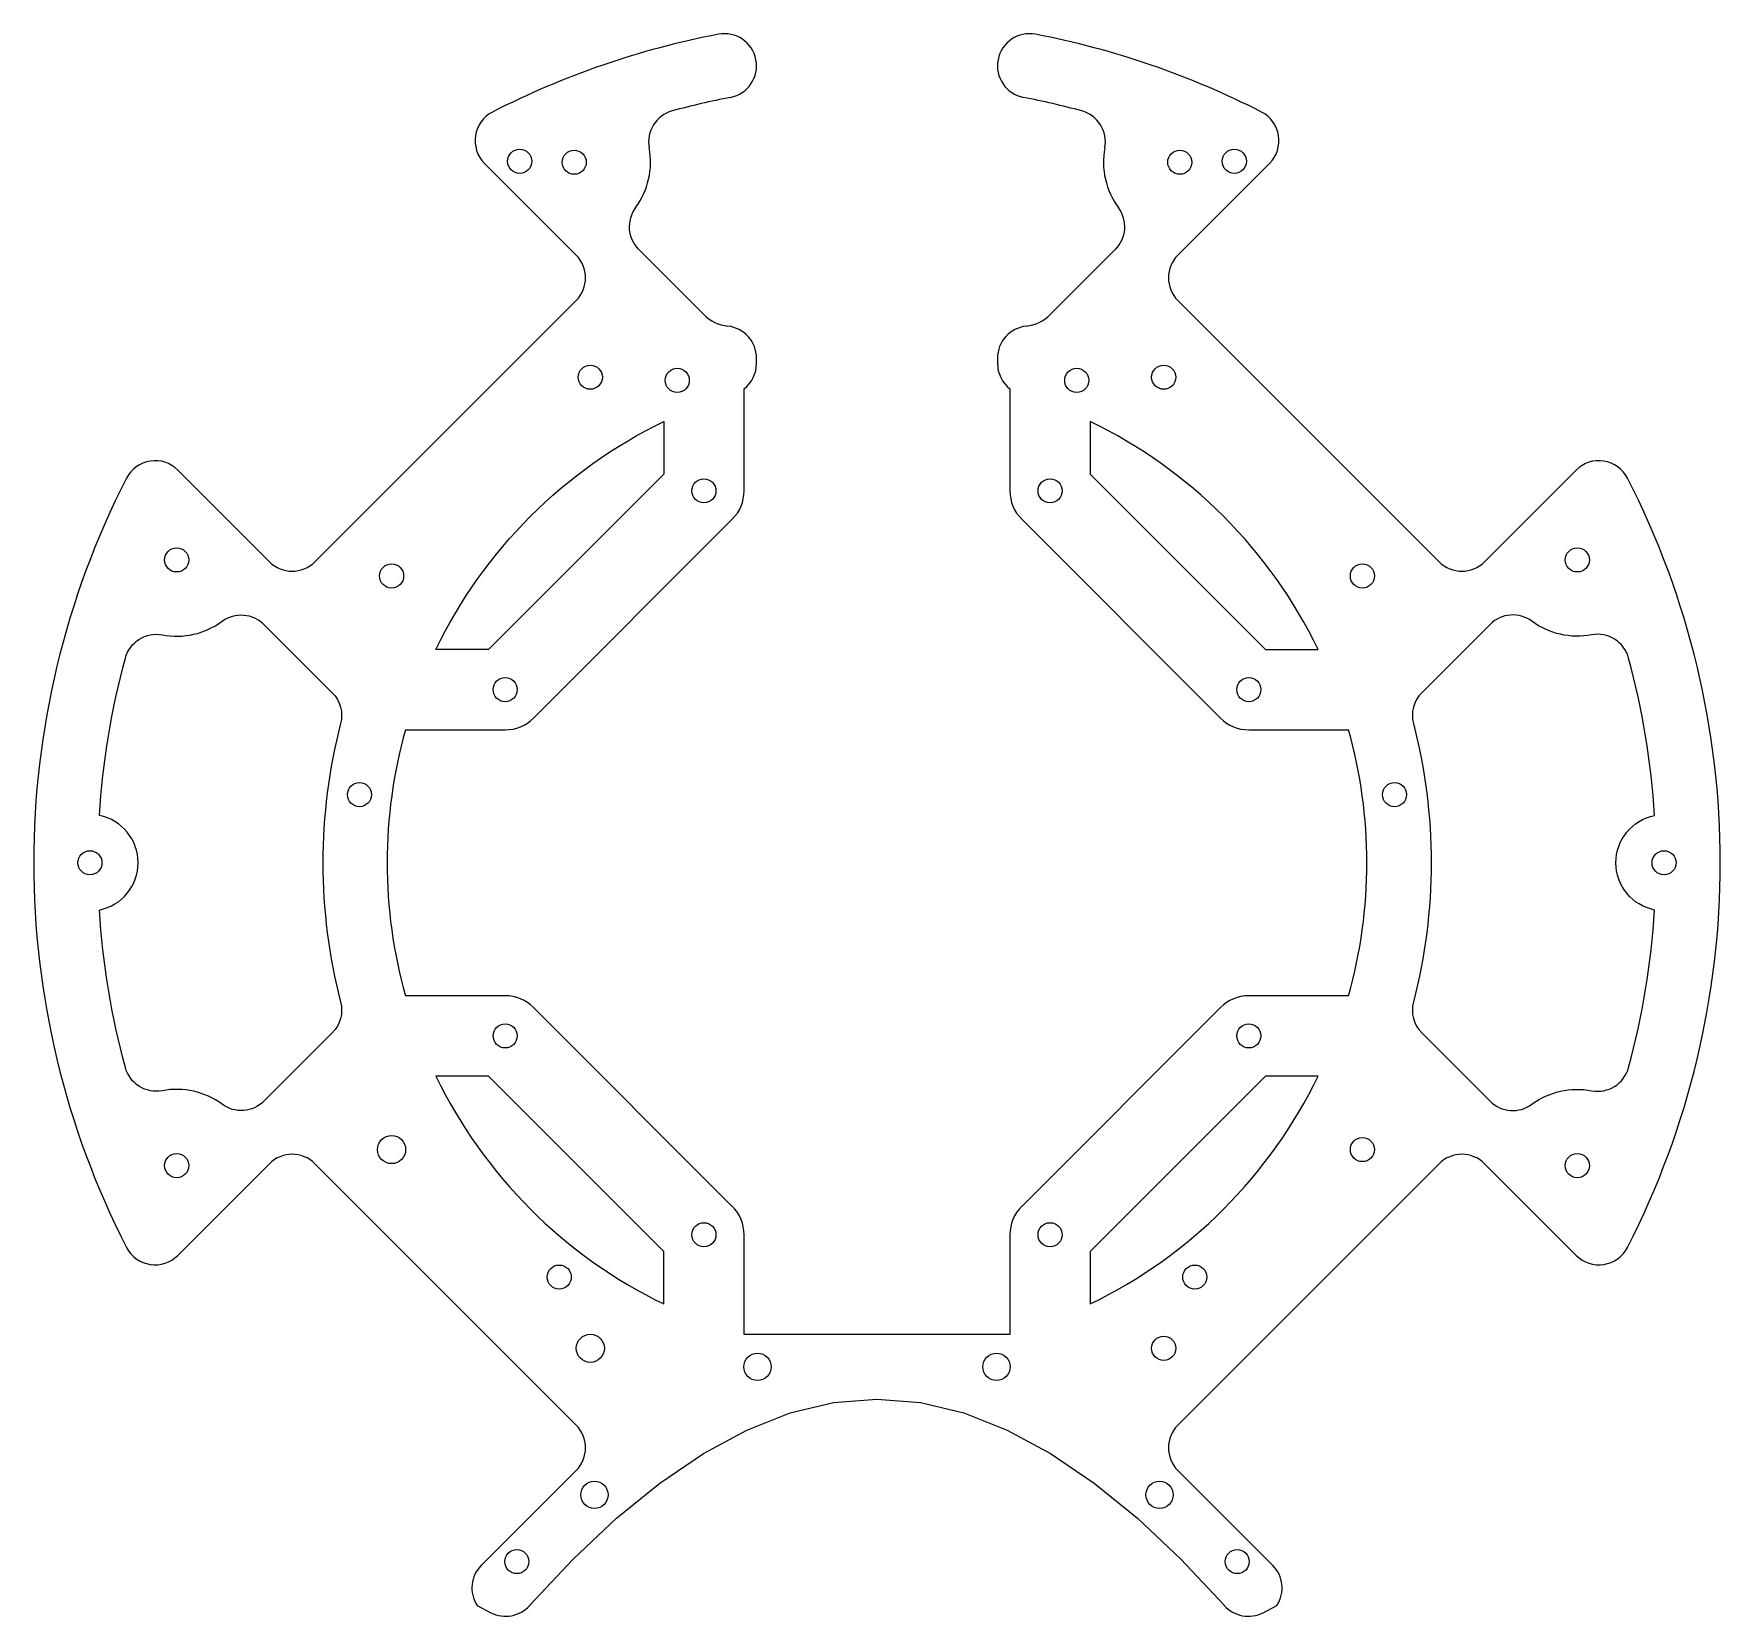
# Model space of a CAD drawing. Header units: millimetres. Extents: x -105 to 105, y -94 to 103.
import ezdxf

# ---------------------------------------------------------------- set-up
doc = ezdxf.new("R2010")
doc.units = ezdxf.units.MM
doc.layers.get('0').update_dxf_attribs({"linetype": 'CONTINUOUS'})

msp = doc.modelspace()

# ---------------------------------------------------------------- linework, layer by layer
for p, q in [((-48.88, 87.06), (-37.46, 75.65)), ((37.46, 75.65), (48.88, 87.06)), ((-21.57, 68.23), (-29.67, 76.34)), ((29.67, 76.34), (21.57, 68.23)), ((-37.46, 69.99), (-69.99, 37.46)), ((69.99, 37.46), (37.46, 69.99)), ((-15, 62.16), (-15, 62.82)), ((15, 62.82), (15, 62.16)), ((-16.55, 46.3), (-16.55, 59)), ((16.55, 59), (16.55, 46.3)), ((-75.65, 37.46), (-87.06, 48.88)), ((87.06, 48.88), (75.65, 37.46)), ((-42.77, 18.02), (-18.02, 42.77)), ((18.02, 42.77), (42.77, 18.02)), ((-58.71, 16.55), (-46.3, 16.55)), ((46.3, 16.55), (58.71, 16.55)), ((-46.3, -16.55), (-58.71, -16.55)), ((58.71, -16.55), (46.3, -16.55)), ((-18.02, -42.77), (-42.77, -18.02)), ((42.77, -18.02), (18.02, -42.77)), ((-87.06, -48.88), (-75.65, -37.46)), ((-69.99, -37.46), (-37.46, -69.99)), ((37.46, -69.99), (69.99, -37.46)), ((75.65, -37.46), (87.06, -48.88)), ((-16.55, -58.71), (-16.55, -46.3)), ((16.55, -46.3), (16.55, -58.71)), ((16.55, -58.71), (-16.55, -58.71)), ((-37.46, -75.65), (-49.26, -87.45)), ((49.26, -87.45), (37.46, -75.65)), ((-49.8, -92.44), (-48.07, -93.35)), ((48.07, -93.35), (49.8, -92.44))]:
    msp.add_line(p, q)
for points in [[(-54.92, 26.55, -0.169102), (-26.55, 54.92), (-26.55, 48.37), (-48.37, 26.55)], [(48.37, 26.55), (54.92, 26.55, 0.169102), (26.55, 54.92), (26.55, 48.37)], [(-96.82, 5.88, -0.051355), (-93.59, 25.49, -0.391768), (-88.98, 28.37, 0.209328), (-81.55, 30.06, -0.371303), (-76.34, 29.67), (-67.83, 21.16, -0.265826), (-66.79, 17.33, 0.127622), (-66.79, -17.33, -0.265826), (-67.83, -21.16), (-76.34, -29.67, -0.371303), (-81.55, -30.06, 0.209328), (-88.98, -28.37, -0.391768), (-93.59, -25.49, -0.051355), (-96.82, -5.88, 0.819538)], [(96.82, -5.88, -0.819538), (96.82, 5.88, 0.051355), (93.59, 25.49, 0.391768), (88.98, 28.37, -0.209328), (81.55, 30.06, 0.371303), (76.34, 29.67), (67.83, 21.16, 0.265826), (66.79, 17.33, -0.127622), (66.79, -17.33, 0.265826), (67.83, -21.16), (76.34, -29.67, 0.371303), (81.55, -30.06, -0.209328), (88.98, -28.37, 0.391768), (93.59, -25.49, 0.051355)], [(-48.37, -26.55), (-54.92, -26.55, 0.169102), (-26.55, -54.92), (-26.55, -48.37)], [(26.55, -48.37), (26.55, -54.92, 0.169102), (54.92, -26.55), (48.37, -26.55)]]:
    msp.add_lwpolyline(points, format="xyb", close=True)
msp.add_lwpolyline([(-43.25, -92.45), (-37.84, -86.69), (-32.44, -81.6), (-27.03, -77.21), (-21.62, -73.53), (-16.22, -70.61), (-10.81, -68.48), (-5.41, -67.18), (0, -66.75), (5.41, -67.18), (10.81, -68.48), (16.22, -70.61), (21.62, -73.53), (27.03, -77.21), (32.44, -81.6), (37.84, -86.69), (43.25, -92.45)])
for centre, radius in [((-44.49, 87.32), 1.5), ((-37.7, 87.2), 1.5), ((37.7, 87.2), 1.5), ((44.49, 87.32), 1.5), ((-35.7, 60.44), 1.5), ((-24.87, 60.05), 1.5), ((24.87, 60.05), 1.5), ((35.7, 60.44), 1.5), ((-21.55, 46.3), 1.5), ((21.55, 46.3), 1.5), ((-87.2, 37.7), 1.5), ((87.2, 37.7), 1.5), ((-60.44, 35.7), 1.5), ((60.44, 35.7), 1.5), ((-46.3, 21.55), 1.5), ((46.3, 21.55), 1.5), ((-64.44, 8.48), 1.5), ((64.44, 8.48), 1.5), ((-98, 0), 1.5), ((98, 0), 1.5), ((-46.3, -21.55), 1.5), ((46.3, -21.55), 1.5), ((-60.44, -35.7), 1.75), ((60.44, -35.7), 1.5), ((-87.2, -37.7), 1.5), ((87.2, -37.7), 1.5), ((-21.55, -46.3), 1.5), ((21.55, -46.3), 1.5), ((-39.57, -51.57), 1.5), ((39.57, -51.57), 1.5), ((-35.7, -60.44), 1.75), ((35.7, -60.44), 1.5), ((-14.87, -62.75), 1.7), ((14.87, -62.75), 1.7), ((-35.19, -78.68), 1.7), ((35.19, -78.68), 1.7), ((-44.85, -86.99), 1.5), ((44.85, -86.99), 1.5)]:
    msp.add_circle(centre, radius)
for centre, radius, start, end in [((0, 0), 105, 100.843, 117.1256), ((-19, 99.2), 4, -79.157, 100.843), ((19, 99.2), 4, 79.157, 259.157), ((0, 0), 105, 62.8744, 79.157), ((0, 0), 97, 100.843, 105.2366), ((0, 0), 97, 74.7634, 79.157), ((-46.05, 89.89), 4, 117.1256, 225), ((-24.44, 89.73), 4, 105.2366, 190.8112), ((24.44, 89.73), 4, -10.8112, 74.7634), ((46.05, 89.89), 4, -45, 62.8744), ((-37.7, 87.2), 9.5, -36.4804, 10.8112), ((37.7, 87.2), 9.5, 169.1888, 216.4804), ((-26.85, 79.17), 4, 143.5196, 225), ((26.85, 79.17), 4, -45, 36.4804), ((-40.29, 72.82), 4, -45, 45), ((40.29, 72.82), 4, 135, 225), ((-18.03, 71.77), 5, 225, 263.8117), ((18.03, 71.77), 5, 276.1883, 315), ((-19, 62.82), 4, 0, 83.8117), ((19, 62.82), 4, 96.1883, 180), ((-19, 62.16), 4, 307.7181, 360), ((19, 62.16), 4, 180, 232.2819), ((-89.89, 46.05), 4, 45, 152.8744), ((89.89, 46.05), 4, 27.1256, 135), ((0, 0), 105, 152.8744, 207.1256), ((-21.55, 46.3), 5, -45, 0), ((21.55, 46.3), 5, 180, 225), ((0, 0), 105, -27.1256, 27.1256), ((-72.82, 40.29), 4, 225, 315), ((72.82, 40.29), 4, 225, 315), ((-46.3, 21.55), 5, 270, 315), ((46.3, 21.55), 5, 225, 270), ((0, 0), 61, 164.2549, 195.7451), ((0, 0), 61, -15.7451, 15.7451), ((-46.3, -21.55), 5, 45, 90), ((46.3, -21.55), 5, 90, 135), ((-72.82, -40.29), 4, 45, 135), ((72.82, -40.29), 4, 45, 135), ((-21.55, -46.3), 5, 0, 45), ((21.55, -46.3), 5, 135, 180), ((-89.89, -46.05), 4, 207.1256, 315), ((89.89, -46.05), 4, 225, 332.8744), ((-40.29, -72.82), 4, -45, 45), ((40.29, -72.82), 4, 135, 225), ((-46.44, -90.28), 4, 135, 212.7093), ((46.44, -90.28), 4, -32.7093, 45), ((-46.24, -89.79), 4, 242.7516, 318.4412), ((46.24, -89.79), 4, 221.5589, 297.2483)]:
    msp.add_arc(centre, radius, start, end)

doc.saveas('drawing.dxf')
